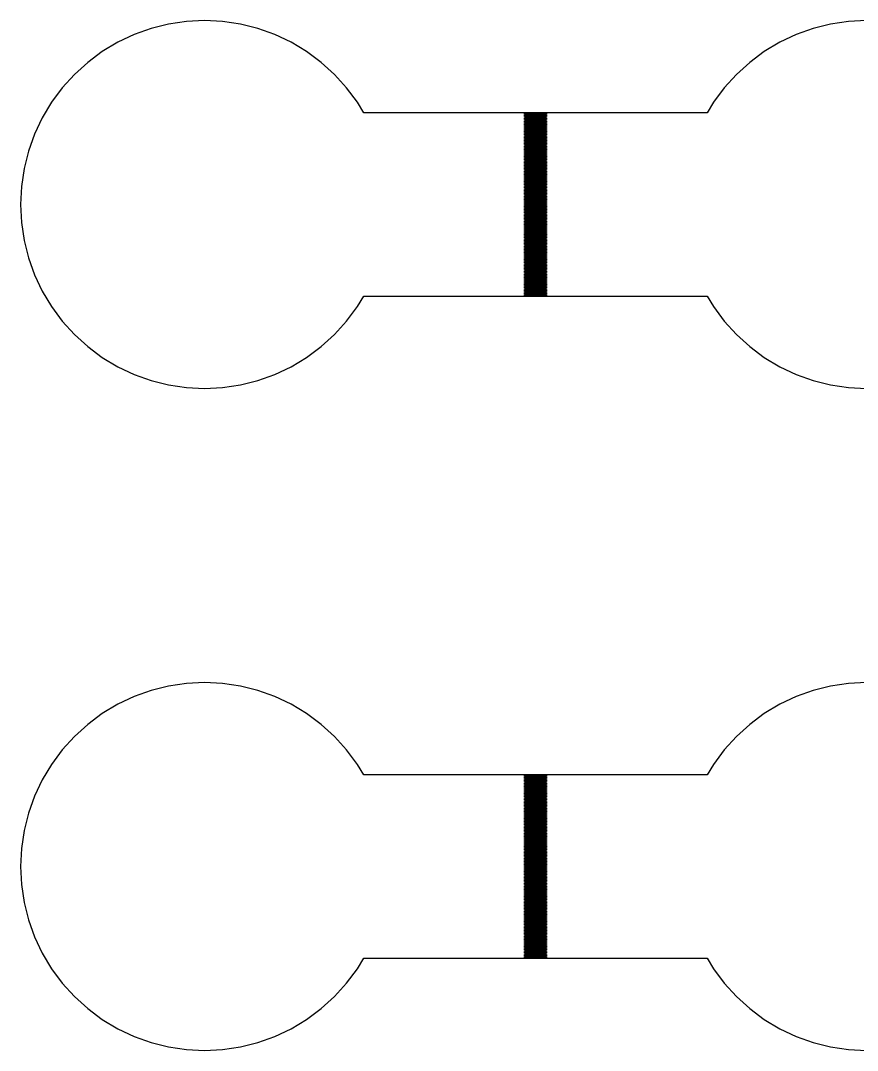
# Model space of a CAD drawing. Extents: x -73 to 181, y -8 to 80.
# Drawn here: x 2 to 13.38, y 38 to 52 of the extents above; entities that cross this region are included whole.
import ezdxf

# ---------------------------------------------------------------- set-up
doc = ezdxf.new("R2010")
doc.units = 0

msp = doc.modelspace()

# ---------------------------------------------------------------- linework, layer by layer
for p, q in [((4.01228, 51.952), (3.77429, 51.8923)), ((4.25496, 51.988), (4.01228, 51.952)), ((4.5, 52), (4.25496, 51.988)), ((4.74506, 51.988), (4.5, 52)), ((4.98773, 51.952), (4.74506, 51.988)), ((5.22572, 51.8923), (4.98773, 51.952)), ((13.0123, 51.952), (12.7743, 51.8923)), ((13.2549, 51.988), (13.0123, 51.952)), ((13.5, 52), (13.2549, 51.988)), ((3.5433, 51.8097), (3.32152, 51.7048)), ((3.77429, 51.8923), (3.5433, 51.8097)), ((5.45671, 51.8097), (5.22572, 51.8923)), ((5.6785, 51.7048), (5.45671, 51.8097)), ((12.5433, 51.8097), (12.3215, 51.7048)), ((12.7743, 51.8923), (12.5433, 51.8097)), ((3.32152, 51.7048), (3.11108, 51.5787)), ((5.88893, 51.5787), (5.6785, 51.7048)), ((12.3215, 51.7048), (12.1111, 51.5787)), ((3.11108, 51.5787), (2.91403, 51.4325)), ((6.08598, 51.4325), (5.88893, 51.5787)), ((12.1111, 51.5787), (11.914, 51.4325)), ((2.91403, 51.4325), (2.73224, 51.2678)), ((6.26778, 51.2678), (6.08598, 51.4325)), ((11.914, 51.4325), (11.7322, 51.2678)), ((2.73224, 51.2678), (2.56747, 51.086)), ((6.43254, 51.086), (6.26778, 51.2678)), ((11.7322, 51.2678), (11.5675, 51.086)), ((2.56747, 51.086), (2.42134, 50.8889)), ((6.57867, 50.8889), (6.43254, 51.086)), ((11.5675, 51.086), (11.4213, 50.8889)), ((2.42134, 50.8889), (2.29521, 50.6785)), ((6.66493, 50.745), (6.57867, 50.8889)), ((11.4213, 50.8889), (11.3351, 50.745)), ((11.3351, 50.745), (6.66493, 50.745)), ((8.85001, 50.725), (8.85001, 50.735)), ((8.85001, 50.735), (9.14999, 50.735)), ((9.14999, 50.725), (8.85001, 50.725)), ((8.85001, 50.705), (8.85001, 50.715)), ((8.85001, 50.715), (9.14999, 50.715)), ((9.14999, 50.705), (8.85001, 50.705)), ((8.85001, 50.685), (8.85001, 50.695)), ((8.85001, 50.695), (9.14999, 50.695)), ((9.14999, 50.685), (8.85001, 50.685)), ((9.14999, 50.735), (9.14999, 50.725)), ((9.14999, 50.715), (9.14999, 50.705)), ((9.14999, 50.695), (9.14999, 50.685)), ((2.29521, 50.6785), (2.19031, 50.4567)), ((8.85001, 50.665), (8.85001, 50.675)), ((8.85001, 50.675), (9.14999, 50.675)), ((9.14999, 50.665), (8.85001, 50.665)), ((8.85001, 50.645), (8.85001, 50.655)), ((8.85001, 50.655), (9.14999, 50.655)), ((9.14999, 50.645), (8.85001, 50.645)), ((8.85001, 50.625), (8.85001, 50.635)), ((8.85001, 50.635), (9.14999, 50.635)), ((9.14999, 50.625), (8.85001, 50.625)), ((8.85001, 50.605), (8.85001, 50.615)), ((8.85001, 50.615), (9.14999, 50.615)), ((9.14999, 50.605), (8.85001, 50.605)), ((8.85001, 50.585), (8.85001, 50.595)), ((8.85001, 50.595), (9.14999, 50.595)), ((9.14999, 50.585), (8.85001, 50.585)), ((8.85001, 50.565), (8.85001, 50.575)), ((8.85001, 50.575), (9.14999, 50.575)), ((9.14999, 50.565), (8.85001, 50.565)), ((8.85001, 50.545), (8.85001, 50.555)), ((8.85001, 50.555), (9.14999, 50.555)), ((9.14999, 50.545), (8.85001, 50.545)), ((9.14999, 50.675), (9.14999, 50.665)), ((9.14999, 50.655), (9.14999, 50.645)), ((9.14999, 50.635), (9.14999, 50.625)), ((9.14999, 50.615), (9.14999, 50.605)), ((9.14999, 50.595), (9.14999, 50.585)), ((9.14999, 50.575), (9.14999, 50.565)), ((9.14999, 50.555), (9.14999, 50.545)), ((2.19031, 50.4567), (2.10765, 50.2257)), ((8.85001, 50.525), (8.85001, 50.535)), ((8.85001, 50.535), (9.14999, 50.535)), ((9.14999, 50.525), (8.85001, 50.525)), ((8.85001, 50.505), (8.85001, 50.515)), ((8.85001, 50.515), (9.14999, 50.515)), ((9.14999, 50.505), (8.85001, 50.505)), ((8.85001, 50.485), (8.85001, 50.495)), ((8.85001, 50.495), (9.14999, 50.495)), ((9.14999, 50.485), (8.85001, 50.485)), ((8.85001, 50.465), (8.85001, 50.475)), ((8.85001, 50.475), (9.14999, 50.475)), ((9.14999, 50.465), (8.85001, 50.465)), ((8.85001, 50.445), (8.85001, 50.455)), ((8.85001, 50.455), (9.14999, 50.455)), ((9.14999, 50.445), (8.85001, 50.445)), ((8.85001, 50.425), (8.85001, 50.435)), ((8.85001, 50.435), (9.14999, 50.435)), ((9.14999, 50.425), (8.85001, 50.425)), ((8.85001, 50.405), (8.85001, 50.415)), ((8.85001, 50.415), (9.14999, 50.415)), ((9.14999, 50.405), (8.85001, 50.405)), ((9.14999, 50.535), (9.14999, 50.525)), ((9.14999, 50.515), (9.14999, 50.505)), ((9.14999, 50.495), (9.14999, 50.485)), ((9.14999, 50.475), (9.14999, 50.465)), ((9.14999, 50.455), (9.14999, 50.445)), ((9.14999, 50.435), (9.14999, 50.425)), ((9.14999, 50.415), (9.14999, 50.405)), ((8.85001, 50.385), (8.85001, 50.395)), ((8.85001, 50.395), (9.14999, 50.395)), ((9.14999, 50.385), (8.85001, 50.385)), ((8.85001, 50.365), (8.85001, 50.375)), ((8.85001, 50.375), (9.14999, 50.375)), ((9.14999, 50.365), (8.85001, 50.365)), ((8.85001, 50.345), (8.85001, 50.355)), ((8.85001, 50.355), (9.14999, 50.355)), ((9.14999, 50.345), (8.85001, 50.345)), ((8.85001, 50.325), (8.85001, 50.335)), ((8.85001, 50.335), (9.14999, 50.335)), ((9.14999, 50.325), (8.85001, 50.325)), ((8.85001, 50.305), (8.85001, 50.315)), ((8.85001, 50.315), (9.14999, 50.315)), ((9.14999, 50.305), (8.85001, 50.305)), ((8.85001, 50.285), (8.85001, 50.295)), ((8.85001, 50.295), (9.14999, 50.295)), ((9.14999, 50.285), (8.85001, 50.285)), ((8.85001, 50.265), (8.85001, 50.275)), ((8.85001, 50.275), (9.14999, 50.275)), ((9.14999, 50.265), (8.85001, 50.265)), ((9.14999, 50.395), (9.14999, 50.385)), ((9.14999, 50.375), (9.14999, 50.365)), ((9.14999, 50.355), (9.14999, 50.345)), ((9.14999, 50.335), (9.14999, 50.325)), ((9.14999, 50.315), (9.14999, 50.305)), ((9.14999, 50.295), (9.14999, 50.285)), ((9.14999, 50.275), (9.14999, 50.265)), ((2.10765, 50.2257), (2.04805, 49.9877)), ((8.85001, 50.245), (8.85001, 50.255)), ((8.85001, 50.255), (9.14999, 50.255)), ((9.14999, 50.245), (8.85001, 50.245)), ((8.85001, 50.225), (8.85001, 50.235)), ((8.85001, 50.235), (9.14999, 50.235)), ((9.14999, 50.225), (8.85001, 50.225)), ((8.85001, 50.205), (8.85001, 50.215)), ((8.85001, 50.215), (9.14999, 50.215)), ((9.14999, 50.205), (8.85001, 50.205)), ((8.85001, 50.185), (8.85001, 50.195)), ((8.85001, 50.195), (9.14999, 50.195)), ((9.14999, 50.185), (8.85001, 50.185)), ((8.85001, 50.165), (8.85001, 50.175)), ((8.85001, 50.175), (9.14999, 50.175)), ((9.14999, 50.165), (8.85001, 50.165)), ((8.85001, 50.145), (8.85001, 50.155)), ((8.85001, 50.155), (9.14999, 50.155)), ((9.14999, 50.145), (8.85001, 50.145)), ((8.85001, 50.125), (8.85001, 50.135)), ((8.85001, 50.135), (9.14999, 50.135)), ((9.14999, 50.125), (8.85001, 50.125)), ((9.14999, 50.255), (9.14999, 50.245)), ((9.14999, 50.235), (9.14999, 50.225)), ((9.14999, 50.215), (9.14999, 50.205)), ((9.14999, 50.195), (9.14999, 50.185)), ((9.14999, 50.175), (9.14999, 50.165)), ((9.14999, 50.155), (9.14999, 50.145)), ((9.14999, 50.135), (9.14999, 50.125)), ((2.04805, 49.9877), (2.01204, 49.745)), ((8.85001, 50.105), (8.85001, 50.115)), ((8.85001, 50.115), (9.14999, 50.115)), ((9.14999, 50.105), (8.85001, 50.105)), ((8.85001, 50.085), (8.85001, 50.095)), ((8.85001, 50.095), (9.14999, 50.095)), ((9.14999, 50.085), (8.85001, 50.085)), ((8.85001, 50.065), (8.85001, 50.075)), ((8.85001, 50.075), (9.14999, 50.075)), ((9.14999, 50.065), (8.85001, 50.065)), ((8.85001, 50.045), (8.85001, 50.055)), ((8.85001, 50.055), (9.14999, 50.055)), ((9.14999, 50.045), (8.85001, 50.045)), ((8.85001, 50.025), (8.85001, 50.035)), ((8.85001, 50.035), (9.14999, 50.035)), ((9.14999, 50.025), (8.85001, 50.025)), ((8.85001, 50.005), (8.85001, 50.015)), ((8.85001, 50.015), (9.14999, 50.015)), ((9.14999, 50.005), (8.85001, 50.005)), ((8.85001, 49.985), (8.85001, 49.995)), ((8.85001, 49.995), (9.14999, 49.995)), ((9.14999, 49.985), (8.85001, 49.985)), ((9.14999, 50.115), (9.14999, 50.105)), ((9.14999, 50.095), (9.14999, 50.085)), ((9.14999, 50.075), (9.14999, 50.065)), ((9.14999, 50.055), (9.14999, 50.045)), ((9.14999, 50.035), (9.14999, 50.025)), ((9.14999, 50.015), (9.14999, 50.005)), ((9.14999, 49.995), (9.14999, 49.985)), ((8.85001, 49.965), (8.85001, 49.975)), ((8.85001, 49.975), (9.14999, 49.975)), ((9.14999, 49.965), (8.85001, 49.965)), ((8.85001, 49.945), (8.85001, 49.955)), ((8.85001, 49.955), (9.14999, 49.955)), ((9.14999, 49.945), (8.85001, 49.945)), ((8.85001, 49.925), (8.85001, 49.935)), ((8.85001, 49.935), (9.14999, 49.935)), ((9.14999, 49.925), (8.85001, 49.925)), ((8.85001, 49.905), (8.85001, 49.915)), ((8.85001, 49.915), (9.14999, 49.915)), ((9.14999, 49.905), (8.85001, 49.905)), ((8.85001, 49.885), (8.85001, 49.895)), ((8.85001, 49.895), (9.14999, 49.895)), ((9.14999, 49.885), (8.85001, 49.885)), ((8.85001, 49.865), (8.85001, 49.875)), ((8.85001, 49.875), (9.14999, 49.875)), ((9.14999, 49.865), (8.85001, 49.865)), ((8.85001, 49.845), (8.85001, 49.855)), ((8.85001, 49.855), (9.14999, 49.855)), ((9.14999, 49.845), (8.85001, 49.845)), ((9.14999, 49.975), (9.14999, 49.965)), ((9.14999, 49.955), (9.14999, 49.945)), ((9.14999, 49.935), (9.14999, 49.925)), ((9.14999, 49.915), (9.14999, 49.905)), ((9.14999, 49.895), (9.14999, 49.885)), ((9.14999, 49.875), (9.14999, 49.865)), ((9.14999, 49.855), (9.14999, 49.845)), ((2.01204, 49.745), (2, 49.5)), ((8.85001, 49.825), (8.85001, 49.835)), ((8.85001, 49.835), (9.14999, 49.835)), ((9.14999, 49.825), (8.85001, 49.825)), ((8.85001, 49.805), (8.85001, 49.815)), ((8.85001, 49.815), (9.14999, 49.815)), ((9.14999, 49.805), (8.85001, 49.805)), ((8.85001, 49.785), (8.85001, 49.795)), ((8.85001, 49.795), (9.14999, 49.795)), ((9.14999, 49.785), (8.85001, 49.785)), ((8.85001, 49.765), (8.85001, 49.775)), ((8.85001, 49.775), (9.14999, 49.775)), ((9.14999, 49.765), (8.85001, 49.765)), ((8.85001, 49.745), (8.85001, 49.755)), ((8.85001, 49.755), (9.14999, 49.755)), ((9.14999, 49.745), (8.85001, 49.745)), ((8.85001, 49.725), (8.85001, 49.735)), ((8.85001, 49.735), (9.14999, 49.735)), ((9.14999, 49.725), (8.85001, 49.725)), ((8.85001, 49.705), (8.85001, 49.715)), ((8.85001, 49.715), (9.14999, 49.715)), ((9.14999, 49.705), (8.85001, 49.705)), ((9.14999, 49.835), (9.14999, 49.825)), ((9.14999, 49.815), (9.14999, 49.805)), ((9.14999, 49.795), (9.14999, 49.785)), ((9.14999, 49.775), (9.14999, 49.765)), ((9.14999, 49.755), (9.14999, 49.745)), ((9.14999, 49.735), (9.14999, 49.725)), ((9.14999, 49.715), (9.14999, 49.705)), ((8.85001, 49.685), (8.85001, 49.695)), ((8.85001, 49.695), (9.14999, 49.695)), ((9.14999, 49.685), (8.85001, 49.685)), ((8.85001, 49.665), (8.85001, 49.675)), ((8.85001, 49.675), (9.14999, 49.675)), ((9.14999, 49.665), (8.85001, 49.665)), ((8.85001, 49.645), (8.85001, 49.655)), ((8.85001, 49.655), (9.14999, 49.655)), ((9.14999, 49.645), (8.85001, 49.645)), ((8.85001, 49.625), (8.85001, 49.635)), ((8.85001, 49.635), (9.14999, 49.635)), ((9.14999, 49.625), (8.85001, 49.625)), ((8.85001, 49.605), (8.85001, 49.615)), ((8.85001, 49.615), (9.14999, 49.615)), ((9.14999, 49.605), (8.85001, 49.605)), ((8.85001, 49.585), (8.85001, 49.595)), ((8.85001, 49.595), (9.14999, 49.595)), ((9.14999, 49.585), (8.85001, 49.585)), ((8.85001, 49.565), (8.85001, 49.575)), ((8.85001, 49.575), (9.14999, 49.575)), ((9.14999, 49.565), (8.85001, 49.565)), ((9.14999, 49.695), (9.14999, 49.685)), ((9.14999, 49.675), (9.14999, 49.665)), ((9.14999, 49.655), (9.14999, 49.645)), ((9.14999, 49.635), (9.14999, 49.625)), ((9.14999, 49.615), (9.14999, 49.605)), ((9.14999, 49.595), (9.14999, 49.585)), ((9.14999, 49.575), (9.14999, 49.565)), ((2, 49.5), (2.01204, 49.255)), ((8.85001, 49.545), (8.85001, 49.555)), ((8.85001, 49.555), (9.14999, 49.555)), ((9.14999, 49.545), (8.85001, 49.545)), ((8.85001, 49.525), (8.85001, 49.535)), ((8.85001, 49.535), (9.14999, 49.535)), ((9.14999, 49.525), (8.85001, 49.525)), ((8.85001, 49.505), (8.85001, 49.515)), ((8.85001, 49.515), (9.14999, 49.515)), ((9.14999, 49.505), (8.85001, 49.505)), ((8.85001, 49.485), (8.85001, 49.495)), ((8.85001, 49.495), (9.14999, 49.495)), ((9.14999, 49.485), (8.85001, 49.485)), ((8.85001, 49.465), (8.85001, 49.475)), ((8.85001, 49.475), (9.14999, 49.475)), ((9.14999, 49.465), (8.85001, 49.465)), ((8.85001, 49.445), (8.85001, 49.455)), ((8.85001, 49.455), (9.14999, 49.455)), ((9.14999, 49.445), (8.85001, 49.445)), ((8.85001, 49.425), (8.85001, 49.435)), ((8.85001, 49.435), (9.14999, 49.435)), ((9.14999, 49.425), (8.85001, 49.425)), ((9.14999, 49.555), (9.14999, 49.545)), ((9.14999, 49.535), (9.14999, 49.525)), ((9.14999, 49.515), (9.14999, 49.505)), ((9.14999, 49.495), (9.14999, 49.485)), ((9.14999, 49.475), (9.14999, 49.465)), ((9.14999, 49.455), (9.14999, 49.445)), ((9.14999, 49.435), (9.14999, 49.425)), ((8.85001, 49.405), (8.85001, 49.415)), ((8.85001, 49.415), (9.14999, 49.415)), ((9.14999, 49.405), (8.85001, 49.405)), ((8.85001, 49.385), (8.85001, 49.395)), ((8.85001, 49.395), (9.14999, 49.395)), ((9.14999, 49.385), (8.85001, 49.385)), ((8.85001, 49.365), (8.85001, 49.375)), ((8.85001, 49.375), (9.14999, 49.375)), ((9.14999, 49.365), (8.85001, 49.365)), ((8.85001, 49.345), (8.85001, 49.355)), ((8.85001, 49.355), (9.14999, 49.355)), ((9.14999, 49.345), (8.85001, 49.345)), ((8.85001, 49.325), (8.85001, 49.335)), ((8.85001, 49.335), (9.14999, 49.335)), ((9.14999, 49.325), (8.85001, 49.325)), ((8.85001, 49.305), (8.85001, 49.315)), ((8.85001, 49.315), (9.14999, 49.315)), ((9.14999, 49.305), (8.85001, 49.305)), ((8.85001, 49.285), (8.85001, 49.295)), ((8.85001, 49.295), (9.14999, 49.295)), ((9.14999, 49.285), (8.85001, 49.285)), ((9.14999, 49.415), (9.14999, 49.405)), ((9.14999, 49.395), (9.14999, 49.385)), ((9.14999, 49.375), (9.14999, 49.365)), ((9.14999, 49.355), (9.14999, 49.345)), ((9.14999, 49.335), (9.14999, 49.325)), ((9.14999, 49.315), (9.14999, 49.305)), ((9.14999, 49.295), (9.14999, 49.285)), ((2.01204, 49.255), (2.04805, 49.0123)), ((8.85001, 49.265), (8.85001, 49.275)), ((8.85001, 49.275), (9.14999, 49.275)), ((9.14999, 49.265), (8.85001, 49.265)), ((8.85001, 49.245), (8.85001, 49.255)), ((8.85001, 49.255), (9.14999, 49.255)), ((9.14999, 49.245), (8.85001, 49.245)), ((8.85001, 49.225), (8.85001, 49.235)), ((8.85001, 49.235), (9.14999, 49.235)), ((9.14999, 49.225), (8.85001, 49.225)), ((8.85001, 49.205), (8.85001, 49.215)), ((8.85001, 49.215), (9.14999, 49.215)), ((9.14999, 49.205), (8.85001, 49.205)), ((8.85001, 49.185), (8.85001, 49.195)), ((8.85001, 49.195), (9.14999, 49.195)), ((9.14999, 49.185), (8.85001, 49.185)), ((8.85001, 49.165), (8.85001, 49.175)), ((8.85001, 49.175), (9.14999, 49.175)), ((9.14999, 49.165), (8.85001, 49.165)), ((8.85001, 49.145), (8.85001, 49.155)), ((8.85001, 49.155), (9.14999, 49.155)), ((9.14999, 49.145), (8.85001, 49.145)), ((9.14999, 49.275), (9.14999, 49.265)), ((9.14999, 49.255), (9.14999, 49.245)), ((9.14999, 49.235), (9.14999, 49.225)), ((9.14999, 49.215), (9.14999, 49.205)), ((9.14999, 49.195), (9.14999, 49.185)), ((9.14999, 49.175), (9.14999, 49.165)), ((9.14999, 49.155), (9.14999, 49.145)), ((2.04805, 49.0123), (2.10765, 48.7743)), ((8.85001, 49.125), (8.85001, 49.135)), ((8.85001, 49.135), (9.14999, 49.135)), ((9.14999, 49.125), (8.85001, 49.125)), ((8.85001, 49.105), (8.85001, 49.115)), ((8.85001, 49.115), (9.14999, 49.115)), ((9.14999, 49.105), (8.85001, 49.105)), ((8.85001, 49.085), (8.85001, 49.095)), ((8.85001, 49.095), (9.14999, 49.095)), ((9.14999, 49.085), (8.85001, 49.085)), ((8.85001, 49.065), (8.85001, 49.075)), ((8.85001, 49.075), (9.14999, 49.075)), ((9.14999, 49.065), (8.85001, 49.065)), ((8.85001, 49.045), (8.85001, 49.055)), ((8.85001, 49.055), (9.14999, 49.055)), ((9.14999, 49.045), (8.85001, 49.045)), ((8.85001, 49.025), (8.85001, 49.035)), ((8.85001, 49.035), (9.14999, 49.035)), ((9.14999, 49.025), (8.85001, 49.025)), ((8.85001, 49.005), (8.85001, 49.015)), ((8.85001, 49.015), (9.14999, 49.015)), ((9.14999, 49.005), (8.85001, 49.005)), ((9.14999, 49.135), (9.14999, 49.125)), ((9.14999, 49.115), (9.14999, 49.105)), ((9.14999, 49.095), (9.14999, 49.085)), ((9.14999, 49.075), (9.14999, 49.065)), ((9.14999, 49.055), (9.14999, 49.045)), ((9.14999, 49.035), (9.14999, 49.025)), ((9.14999, 49.015), (9.14999, 49.005)), ((8.85001, 48.985), (8.85001, 48.995)), ((8.85001, 48.995), (9.14999, 48.995)), ((9.14999, 48.985), (8.85001, 48.985)), ((8.85001, 48.965), (8.85001, 48.975)), ((8.85001, 48.975), (9.14999, 48.975)), ((9.14999, 48.965), (8.85001, 48.965)), ((8.85001, 48.945), (8.85001, 48.955)), ((8.85001, 48.955), (9.14999, 48.955)), ((9.14999, 48.945), (8.85001, 48.945)), ((8.85001, 48.925), (8.85001, 48.935)), ((8.85001, 48.935), (9.14999, 48.935)), ((9.14999, 48.925), (8.85001, 48.925)), ((8.85001, 48.905), (8.85001, 48.915)), ((8.85001, 48.915), (9.14999, 48.915)), ((9.14999, 48.905), (8.85001, 48.905)), ((8.85001, 48.885), (8.85001, 48.895)), ((8.85001, 48.895), (9.14999, 48.895)), ((9.14999, 48.885), (8.85001, 48.885)), ((8.85001, 48.865), (8.85001, 48.875)), ((8.85001, 48.875), (9.14999, 48.875)), ((9.14999, 48.865), (8.85001, 48.865)), ((9.14999, 48.995), (9.14999, 48.985)), ((9.14999, 48.975), (9.14999, 48.965)), ((9.14999, 48.955), (9.14999, 48.945)), ((9.14999, 48.935), (9.14999, 48.925)), ((9.14999, 48.915), (9.14999, 48.905)), ((9.14999, 48.895), (9.14999, 48.885)), ((9.14999, 48.875), (9.14999, 48.865)), ((2.10765, 48.7743), (2.19031, 48.5433)), ((8.85001, 48.845), (8.85001, 48.855)), ((8.85001, 48.855), (9.14999, 48.855)), ((9.14999, 48.845), (8.85001, 48.845)), ((8.85001, 48.825), (8.85001, 48.835)), ((8.85001, 48.835), (9.14999, 48.835)), ((9.14999, 48.825), (8.85001, 48.825)), ((8.85001, 48.805), (8.85001, 48.815)), ((8.85001, 48.815), (9.14999, 48.815)), ((9.14999, 48.805), (8.85001, 48.805)), ((8.85001, 48.785), (8.85001, 48.795)), ((8.85001, 48.795), (9.14999, 48.795)), ((9.14999, 48.785), (8.85001, 48.785)), ((8.85001, 48.765), (8.85001, 48.775)), ((8.85001, 48.775), (9.14999, 48.775)), ((9.14999, 48.765), (8.85001, 48.765)), ((8.85001, 48.745), (8.85001, 48.755)), ((8.85001, 48.755), (9.14999, 48.755)), ((9.14999, 48.745), (8.85001, 48.745)), ((8.85001, 48.725), (8.85001, 48.735)), ((8.85001, 48.735), (9.14999, 48.735)), ((9.14999, 48.725), (8.85001, 48.725)), ((9.14999, 48.855), (9.14999, 48.845)), ((9.14999, 48.835), (9.14999, 48.825)), ((9.14999, 48.815), (9.14999, 48.805)), ((9.14999, 48.795), (9.14999, 48.785)), ((9.14999, 48.775), (9.14999, 48.765)), ((9.14999, 48.755), (9.14999, 48.745)), ((9.14999, 48.735), (9.14999, 48.725)), ((8.85001, 48.705), (8.85001, 48.715)), ((8.85001, 48.715), (9.14999, 48.715)), ((9.14999, 48.705), (8.85001, 48.705)), ((8.85001, 48.685), (8.85001, 48.695)), ((8.85001, 48.695), (9.14999, 48.695)), ((9.14999, 48.685), (8.85001, 48.685)), ((8.85001, 48.665), (8.85001, 48.675)), ((8.85001, 48.675), (9.14999, 48.675)), ((9.14999, 48.665), (8.85001, 48.665)), ((8.85001, 48.645), (8.85001, 48.655)), ((8.85001, 48.655), (9.14999, 48.655)), ((9.14999, 48.645), (8.85001, 48.645)), ((8.85001, 48.625), (8.85001, 48.635)), ((8.85001, 48.635), (9.14999, 48.635)), ((9.14999, 48.625), (8.85001, 48.625)), ((8.85001, 48.605), (8.85001, 48.615)), ((8.85001, 48.615), (9.14999, 48.615)), ((9.14999, 48.605), (8.85001, 48.605)), ((8.85001, 48.585), (8.85001, 48.595)), ((8.85001, 48.595), (9.14999, 48.595)), ((9.14999, 48.585), (8.85001, 48.585)), ((9.14999, 48.715), (9.14999, 48.705)), ((9.14999, 48.695), (9.14999, 48.685)), ((9.14999, 48.675), (9.14999, 48.665)), ((9.14999, 48.655), (9.14999, 48.645)), ((9.14999, 48.635), (9.14999, 48.625)), ((9.14999, 48.615), (9.14999, 48.605)), ((9.14999, 48.595), (9.14999, 48.585)), ((2.19031, 48.5433), (2.29521, 48.3215)), ((8.85001, 48.565), (8.85001, 48.575)), ((8.85001, 48.575), (9.14999, 48.575)), ((9.14999, 48.565), (8.85001, 48.565)), ((8.85001, 48.545), (8.85001, 48.555)), ((8.85001, 48.555), (9.14999, 48.555)), ((9.14999, 48.545), (8.85001, 48.545)), ((8.85001, 48.525), (8.85001, 48.535)), ((8.85001, 48.535), (9.14999, 48.535)), ((9.14999, 48.525), (8.85001, 48.525)), ((8.85001, 48.505), (8.85001, 48.515)), ((8.85001, 48.515), (9.14999, 48.515)), ((9.14999, 48.505), (8.85001, 48.505)), ((8.85001, 48.485), (8.85001, 48.495)), ((8.85001, 48.495), (9.14999, 48.495)), ((9.14999, 48.485), (8.85001, 48.485)), ((8.85001, 48.465), (8.85001, 48.475)), ((8.85001, 48.475), (9.14999, 48.475)), ((9.14999, 48.465), (8.85001, 48.465)), ((8.85001, 48.445), (8.85001, 48.455)), ((8.85001, 48.455), (9.14999, 48.455)), ((9.14999, 48.445), (8.85001, 48.445)), ((9.14999, 48.575), (9.14999, 48.565)), ((9.14999, 48.555), (9.14999, 48.545)), ((9.14999, 48.535), (9.14999, 48.525)), ((9.14999, 48.515), (9.14999, 48.505)), ((9.14999, 48.495), (9.14999, 48.485)), ((9.14999, 48.475), (9.14999, 48.465)), ((9.14999, 48.455), (9.14999, 48.445)), ((2.29521, 48.3215), (2.42134, 48.1111)), ((8.85001, 48.425), (8.85001, 48.435)), ((8.85001, 48.435), (9.14999, 48.435)), ((9.14999, 48.425), (8.85001, 48.425)), ((8.85001, 48.405), (8.85001, 48.415)), ((8.85001, 48.415), (9.14999, 48.415)), ((9.14999, 48.405), (8.85001, 48.405)), ((8.85001, 48.385), (8.85001, 48.395)), ((8.85001, 48.395), (9.14999, 48.395)), ((9.14999, 48.385), (8.85001, 48.385)), ((8.85001, 48.365), (8.85001, 48.375)), ((8.85001, 48.375), (9.14999, 48.375)), ((9.14999, 48.365), (8.85001, 48.365)), ((8.85001, 48.345), (8.85001, 48.355)), ((8.85001, 48.355), (9.14999, 48.355)), ((9.14999, 48.345), (8.85001, 48.345)), ((8.85001, 48.325), (8.85001, 48.335)), ((8.85001, 48.335), (9.14999, 48.335)), ((9.14999, 48.325), (8.85001, 48.325)), ((8.85001, 48.305), (8.85001, 48.315)), ((8.85001, 48.315), (9.14999, 48.315)), ((9.14999, 48.305), (8.85001, 48.305)), ((9.14999, 48.435), (9.14999, 48.425)), ((9.14999, 48.415), (9.14999, 48.405)), ((9.14999, 48.395), (9.14999, 48.385)), ((9.14999, 48.375), (9.14999, 48.365)), ((9.14999, 48.355), (9.14999, 48.345)), ((9.14999, 48.335), (9.14999, 48.325)), ((9.14999, 48.315), (9.14999, 48.305)), ((6.57867, 48.1111), (6.66493, 48.255)), ((6.66493, 48.255), (11.3351, 48.255)), ((8.85001, 48.285), (8.85001, 48.295)), ((8.85001, 48.295), (9.14999, 48.295)), ((9.14999, 48.285), (8.85001, 48.285)), ((8.85001, 48.265), (8.85001, 48.275)), ((8.85001, 48.275), (9.14999, 48.275)), ((9.14999, 48.265), (8.85001, 48.265)), ((9.14999, 48.295), (9.14999, 48.285)), ((9.14999, 48.275), (9.14999, 48.265)), ((11.3351, 48.255), (11.4213, 48.1111)), ((2.42134, 48.1111), (2.56747, 47.914)), ((6.43254, 47.914), (6.57867, 48.1111)), ((11.4213, 48.1111), (11.5675, 47.914)), ((2.56747, 47.914), (2.73224, 47.7322)), ((6.26778, 47.7322), (6.43254, 47.914)), ((11.5675, 47.914), (11.7322, 47.7322)), ((2.73224, 47.7322), (2.91403, 47.5675)), ((6.08598, 47.5675), (6.26778, 47.7322)), ((11.7322, 47.7322), (11.914, 47.5675)), ((2.91403, 47.5675), (3.11108, 47.4213)), ((5.88893, 47.4213), (6.08598, 47.5675)), ((11.914, 47.5675), (12.1111, 47.4213)), ((3.11108, 47.4213), (3.32152, 47.2952)), ((5.6785, 47.2952), (5.88893, 47.4213)), ((12.1111, 47.4213), (12.3215, 47.2952)), ((3.32152, 47.2952), (3.5433, 47.1903)), ((3.5433, 47.1903), (3.77429, 47.1077)), ((5.22572, 47.1077), (5.45671, 47.1903)), ((5.45671, 47.1903), (5.6785, 47.2952)), ((12.3215, 47.2952), (12.5433, 47.1903)), ((12.5433, 47.1903), (12.7743, 47.1077)), ((3.77429, 47.1077), (4.01228, 47.048)), ((4.01228, 47.048), (4.25496, 47.012)), ((4.74506, 47.012), (4.98773, 47.048)), ((4.98773, 47.048), (5.22572, 47.1077)), ((12.7743, 47.1077), (13.0123, 47.048)), ((13.0123, 47.048), (13.2549, 47.012)), ((4.25496, 47.012), (4.5, 47)), ((4.5, 47), (4.74506, 47.012)), ((13.2549, 47.012), (13.5, 47)), ((4.25496, 42.988), (4.01228, 42.952)), ((4.5, 43), (4.25496, 42.988)), ((4.74506, 42.988), (4.5, 43)), ((4.98773, 42.952), (4.74506, 42.988)), ((13.2549, 42.988), (13.0123, 42.952)), ((13.5, 43), (13.2549, 42.988)), ((3.77429, 42.8923), (3.5433, 42.8097)), ((4.01228, 42.952), (3.77429, 42.8923)), ((5.22572, 42.8923), (4.98773, 42.952)), ((5.45671, 42.8097), (5.22572, 42.8923)), ((12.7743, 42.8923), (12.5433, 42.8097)), ((13.0123, 42.952), (12.7743, 42.8923)), ((3.32152, 42.7048), (3.11108, 42.5787)), ((3.5433, 42.8097), (3.32152, 42.7048)), ((5.6785, 42.7048), (5.45671, 42.8097)), ((5.88893, 42.5787), (5.6785, 42.7048)), ((12.3215, 42.7048), (12.1111, 42.5787)), ((12.5433, 42.8097), (12.3215, 42.7048)), ((3.11108, 42.5787), (2.91403, 42.4325)), ((6.08598, 42.4325), (5.88893, 42.5787)), ((12.1111, 42.5787), (11.914, 42.4325)), ((2.91403, 42.4325), (2.73224, 42.2678)), ((6.26778, 42.2678), (6.08598, 42.4325)), ((11.914, 42.4325), (11.7322, 42.2678)), ((2.73224, 42.2678), (2.56747, 42.086)), ((6.43254, 42.086), (6.26778, 42.2678)), ((11.7322, 42.2678), (11.5675, 42.086)), ((2.56747, 42.086), (2.42134, 41.8889)), ((6.57867, 41.8889), (6.43254, 42.086)), ((11.5675, 42.086), (11.4213, 41.8889)), ((2.42134, 41.8889), (2.29521, 41.6785)), ((6.66493, 41.745), (6.57867, 41.8889)), ((11.4213, 41.8889), (11.3351, 41.745)), ((11.3351, 41.745), (6.66493, 41.745)), ((8.85001, 41.725), (8.85001, 41.735)), ((8.85001, 41.735), (9.14999, 41.735)), ((9.14999, 41.725), (8.85001, 41.725)), ((9.14999, 41.735), (9.14999, 41.725)), ((2.29521, 41.6785), (2.19031, 41.4567)), ((8.85001, 41.705), (8.85001, 41.715)), ((8.85001, 41.715), (9.14999, 41.715)), ((9.14999, 41.705), (8.85001, 41.705)), ((8.85001, 41.685), (8.85001, 41.695)), ((8.85001, 41.695), (9.14999, 41.695)), ((9.14999, 41.685), (8.85001, 41.685)), ((8.85001, 41.665), (8.85001, 41.675)), ((8.85001, 41.675), (9.14999, 41.675)), ((9.14999, 41.665), (8.85001, 41.665)), ((8.85001, 41.645), (8.85001, 41.655)), ((8.85001, 41.655), (9.14999, 41.655)), ((9.14999, 41.645), (8.85001, 41.645)), ((8.85001, 41.625), (8.85001, 41.635)), ((8.85001, 41.635), (9.14999, 41.635)), ((9.14999, 41.625), (8.85001, 41.625)), ((8.85001, 41.605), (8.85001, 41.615)), ((8.85001, 41.615), (9.14999, 41.615)), ((9.14999, 41.605), (8.85001, 41.605)), ((8.85001, 41.585), (8.85001, 41.595)), ((8.85001, 41.595), (9.14999, 41.595)), ((9.14999, 41.585), (8.85001, 41.585)), ((9.14999, 41.715), (9.14999, 41.705)), ((9.14999, 41.695), (9.14999, 41.685)), ((9.14999, 41.675), (9.14999, 41.665)), ((9.14999, 41.655), (9.14999, 41.645)), ((9.14999, 41.635), (9.14999, 41.625)), ((9.14999, 41.615), (9.14999, 41.605)), ((9.14999, 41.595), (9.14999, 41.585)), ((2.19031, 41.4567), (2.10765, 41.2257)), ((8.85001, 41.565), (8.85001, 41.575)), ((8.85001, 41.575), (9.14999, 41.575)), ((9.14999, 41.565), (8.85001, 41.565)), ((8.85001, 41.545), (8.85001, 41.555)), ((8.85001, 41.555), (9.14999, 41.555)), ((9.14999, 41.545), (8.85001, 41.545)), ((8.85001, 41.525), (8.85001, 41.535)), ((8.85001, 41.535), (9.14999, 41.535)), ((9.14999, 41.525), (8.85001, 41.525)), ((8.85001, 41.505), (8.85001, 41.515)), ((8.85001, 41.515), (9.14999, 41.515)), ((9.14999, 41.505), (8.85001, 41.505)), ((8.85001, 41.485), (8.85001, 41.495)), ((8.85001, 41.495), (9.14999, 41.495)), ((9.14999, 41.485), (8.85001, 41.485)), ((8.85001, 41.465), (8.85001, 41.475)), ((8.85001, 41.475), (9.14999, 41.475)), ((9.14999, 41.465), (8.85001, 41.465)), ((8.85001, 41.445), (8.85001, 41.455)), ((8.85001, 41.455), (9.14999, 41.455)), ((9.14999, 41.445), (8.85001, 41.445)), ((9.14999, 41.575), (9.14999, 41.565)), ((9.14999, 41.555), (9.14999, 41.545)), ((9.14999, 41.535), (9.14999, 41.525)), ((9.14999, 41.515), (9.14999, 41.505)), ((9.14999, 41.495), (9.14999, 41.485)), ((9.14999, 41.475), (9.14999, 41.465)), ((9.14999, 41.455), (9.14999, 41.445)), ((8.85001, 41.425), (8.85001, 41.435)), ((8.85001, 41.435), (9.14999, 41.435)), ((9.14999, 41.425), (8.85001, 41.425)), ((8.85001, 41.405), (8.85001, 41.415)), ((8.85001, 41.415), (9.14999, 41.415)), ((9.14999, 41.405), (8.85001, 41.405)), ((8.85001, 41.385), (8.85001, 41.395)), ((8.85001, 41.395), (9.14999, 41.395)), ((9.14999, 41.385), (8.85001, 41.385)), ((8.85001, 41.365), (8.85001, 41.375)), ((8.85001, 41.375), (9.14999, 41.375)), ((9.14999, 41.365), (8.85001, 41.365)), ((8.85001, 41.345), (8.85001, 41.355)), ((8.85001, 41.355), (9.14999, 41.355)), ((9.14999, 41.345), (8.85001, 41.345)), ((8.85001, 41.325), (8.85001, 41.335)), ((8.85001, 41.335), (9.14999, 41.335)), ((9.14999, 41.325), (8.85001, 41.325)), ((8.85001, 41.305), (8.85001, 41.315)), ((8.85001, 41.315), (9.14999, 41.315)), ((9.14999, 41.305), (8.85001, 41.305)), ((9.14999, 41.435), (9.14999, 41.425)), ((9.14999, 41.415), (9.14999, 41.405)), ((9.14999, 41.395), (9.14999, 41.385)), ((9.14999, 41.375), (9.14999, 41.365)), ((9.14999, 41.355), (9.14999, 41.345)), ((9.14999, 41.335), (9.14999, 41.325)), ((9.14999, 41.315), (9.14999, 41.305)), ((2.10765, 41.2257), (2.04805, 40.9877)), ((8.85001, 41.285), (8.85001, 41.295)), ((8.85001, 41.295), (9.14999, 41.295)), ((9.14999, 41.285), (8.85001, 41.285)), ((8.85001, 41.265), (8.85001, 41.275)), ((8.85001, 41.275), (9.14999, 41.275)), ((9.14999, 41.265), (8.85001, 41.265)), ((8.85001, 41.245), (8.85001, 41.255)), ((8.85001, 41.255), (9.14999, 41.255)), ((9.14999, 41.245), (8.85001, 41.245)), ((8.85001, 41.225), (8.85001, 41.235)), ((8.85001, 41.235), (9.14999, 41.235)), ((9.14999, 41.225), (8.85001, 41.225)), ((8.85001, 41.205), (8.85001, 41.215)), ((8.85001, 41.215), (9.14999, 41.215)), ((9.14999, 41.205), (8.85001, 41.205)), ((8.85001, 41.185), (8.85001, 41.195)), ((8.85001, 41.195), (9.14999, 41.195)), ((9.14999, 41.185), (8.85001, 41.185)), ((8.85001, 41.165), (8.85001, 41.175)), ((8.85001, 41.175), (9.14999, 41.175)), ((9.14999, 41.165), (8.85001, 41.165)), ((9.14999, 41.295), (9.14999, 41.285)), ((9.14999, 41.275), (9.14999, 41.265)), ((9.14999, 41.255), (9.14999, 41.245)), ((9.14999, 41.235), (9.14999, 41.225)), ((9.14999, 41.215), (9.14999, 41.205)), ((9.14999, 41.195), (9.14999, 41.185)), ((9.14999, 41.175), (9.14999, 41.165)), ((8.85001, 41.145), (8.85001, 41.155)), ((8.85001, 41.155), (9.14999, 41.155)), ((9.14999, 41.145), (8.85001, 41.145)), ((8.85001, 41.125), (8.85001, 41.135)), ((8.85001, 41.135), (9.14999, 41.135)), ((9.14999, 41.125), (8.85001, 41.125)), ((8.85001, 41.105), (8.85001, 41.115)), ((8.85001, 41.115), (9.14999, 41.115)), ((9.14999, 41.105), (8.85001, 41.105)), ((8.85001, 41.085), (8.85001, 41.095)), ((8.85001, 41.095), (9.14999, 41.095)), ((9.14999, 41.085), (8.85001, 41.085)), ((8.85001, 41.065), (8.85001, 41.075)), ((8.85001, 41.075), (9.14999, 41.075)), ((9.14999, 41.065), (8.85001, 41.065)), ((8.85001, 41.045), (8.85001, 41.055)), ((8.85001, 41.055), (9.14999, 41.055)), ((9.14999, 41.045), (8.85001, 41.045)), ((8.85001, 41.025), (8.85001, 41.035)), ((8.85001, 41.035), (9.14999, 41.035)), ((9.14999, 41.025), (8.85001, 41.025)), ((9.14999, 41.155), (9.14999, 41.145)), ((9.14999, 41.135), (9.14999, 41.125)), ((9.14999, 41.115), (9.14999, 41.105)), ((9.14999, 41.095), (9.14999, 41.085)), ((9.14999, 41.075), (9.14999, 41.065)), ((9.14999, 41.055), (9.14999, 41.045)), ((9.14999, 41.035), (9.14999, 41.025)), ((2.04805, 40.9877), (2.01204, 40.745)), ((8.85001, 41.005), (8.85001, 41.015)), ((8.85001, 41.015), (9.14999, 41.015)), ((9.14999, 41.005), (8.85001, 41.005)), ((8.85001, 40.985), (8.85001, 40.995)), ((8.85001, 40.995), (9.14999, 40.995)), ((9.14999, 40.985), (8.85001, 40.985)), ((8.85001, 40.965), (8.85001, 40.975)), ((8.85001, 40.975), (9.14999, 40.975)), ((9.14999, 40.965), (8.85001, 40.965)), ((8.85001, 40.945), (8.85001, 40.955)), ((8.85001, 40.955), (9.14999, 40.955)), ((9.14999, 40.945), (8.85001, 40.945)), ((8.85001, 40.925), (8.85001, 40.935)), ((8.85001, 40.935), (9.14999, 40.935)), ((9.14999, 40.925), (8.85001, 40.925)), ((8.85001, 40.905), (8.85001, 40.915)), ((8.85001, 40.915), (9.14999, 40.915)), ((9.14999, 40.905), (8.85001, 40.905)), ((8.85001, 40.885), (8.85001, 40.895)), ((8.85001, 40.895), (9.14999, 40.895)), ((9.14999, 40.885), (8.85001, 40.885)), ((9.14999, 41.015), (9.14999, 41.005)), ((9.14999, 40.995), (9.14999, 40.985)), ((9.14999, 40.975), (9.14999, 40.965)), ((9.14999, 40.955), (9.14999, 40.945)), ((9.14999, 40.935), (9.14999, 40.925)), ((9.14999, 40.915), (9.14999, 40.905)), ((9.14999, 40.895), (9.14999, 40.885)), ((2.01204, 40.745), (2, 40.5)), ((8.85001, 40.865), (8.85001, 40.875)), ((8.85001, 40.875), (9.14999, 40.875)), ((9.14999, 40.865), (8.85001, 40.865)), ((8.85001, 40.845), (8.85001, 40.855)), ((8.85001, 40.855), (9.14999, 40.855)), ((9.14999, 40.845), (8.85001, 40.845)), ((8.85001, 40.825), (8.85001, 40.835)), ((8.85001, 40.835), (9.14999, 40.835)), ((9.14999, 40.825), (8.85001, 40.825)), ((8.85001, 40.805), (8.85001, 40.815)), ((8.85001, 40.815), (9.14999, 40.815)), ((9.14999, 40.805), (8.85001, 40.805)), ((8.85001, 40.785), (8.85001, 40.795)), ((8.85001, 40.795), (9.14999, 40.795)), ((9.14999, 40.785), (8.85001, 40.785)), ((8.85001, 40.765), (8.85001, 40.775)), ((8.85001, 40.775), (9.14999, 40.775)), ((9.14999, 40.765), (8.85001, 40.765)), ((8.85001, 40.745), (8.85001, 40.755)), ((8.85001, 40.755), (9.14999, 40.755)), ((9.14999, 40.745), (8.85001, 40.745)), ((9.14999, 40.875), (9.14999, 40.865)), ((9.14999, 40.855), (9.14999, 40.845)), ((9.14999, 40.835), (9.14999, 40.825)), ((9.14999, 40.815), (9.14999, 40.805)), ((9.14999, 40.795), (9.14999, 40.785)), ((9.14999, 40.775), (9.14999, 40.765)), ((9.14999, 40.755), (9.14999, 40.745)), ((8.85001, 40.725), (8.85001, 40.735)), ((8.85001, 40.735), (9.14999, 40.735)), ((9.14999, 40.725), (8.85001, 40.725)), ((8.85001, 40.705), (8.85001, 40.715)), ((8.85001, 40.715), (9.14999, 40.715)), ((9.14999, 40.705), (8.85001, 40.705)), ((8.85001, 40.685), (8.85001, 40.695)), ((8.85001, 40.695), (9.14999, 40.695)), ((9.14999, 40.685), (8.85001, 40.685)), ((8.85001, 40.665), (8.85001, 40.675)), ((8.85001, 40.675), (9.14999, 40.675)), ((9.14999, 40.665), (8.85001, 40.665)), ((8.85001, 40.645), (8.85001, 40.655)), ((8.85001, 40.655), (9.14999, 40.655)), ((9.14999, 40.645), (8.85001, 40.645)), ((8.85001, 40.625), (8.85001, 40.635)), ((8.85001, 40.635), (9.14999, 40.635)), ((9.14999, 40.625), (8.85001, 40.625)), ((8.85001, 40.605), (8.85001, 40.615)), ((8.85001, 40.615), (9.14999, 40.615)), ((9.14999, 40.605), (8.85001, 40.605)), ((9.14999, 40.735), (9.14999, 40.725)), ((9.14999, 40.715), (9.14999, 40.705)), ((9.14999, 40.695), (9.14999, 40.685)), ((9.14999, 40.675), (9.14999, 40.665)), ((9.14999, 40.655), (9.14999, 40.645)), ((9.14999, 40.635), (9.14999, 40.625)), ((9.14999, 40.615), (9.14999, 40.605)), ((2, 40.5), (2.01204, 40.255)), ((8.85001, 40.585), (8.85001, 40.595)), ((8.85001, 40.595), (9.14999, 40.595)), ((9.14999, 40.585), (8.85001, 40.585)), ((8.85001, 40.565), (8.85001, 40.575)), ((8.85001, 40.575), (9.14999, 40.575)), ((9.14999, 40.565), (8.85001, 40.565)), ((8.85001, 40.545), (8.85001, 40.555)), ((8.85001, 40.555), (9.14999, 40.555)), ((9.14999, 40.545), (8.85001, 40.545)), ((8.85001, 40.525), (8.85001, 40.535)), ((8.85001, 40.535), (9.14999, 40.535)), ((9.14999, 40.525), (8.85001, 40.525)), ((8.85001, 40.505), (8.85001, 40.515)), ((8.85001, 40.515), (9.14999, 40.515)), ((9.14999, 40.505), (8.85001, 40.505)), ((8.85001, 40.485), (8.85001, 40.495)), ((8.85001, 40.495), (9.14999, 40.495)), ((9.14999, 40.485), (8.85001, 40.485)), ((8.85001, 40.465), (8.85001, 40.475)), ((8.85001, 40.475), (9.14999, 40.475)), ((9.14999, 40.465), (8.85001, 40.465)), ((9.14999, 40.595), (9.14999, 40.585)), ((9.14999, 40.575), (9.14999, 40.565)), ((9.14999, 40.555), (9.14999, 40.545)), ((9.14999, 40.535), (9.14999, 40.525)), ((9.14999, 40.515), (9.14999, 40.505)), ((9.14999, 40.495), (9.14999, 40.485)), ((9.14999, 40.475), (9.14999, 40.465)), ((8.85001, 40.445), (8.85001, 40.455)), ((8.85001, 40.455), (9.14999, 40.455)), ((9.14999, 40.445), (8.85001, 40.445)), ((8.85001, 40.425), (8.85001, 40.435)), ((8.85001, 40.435), (9.14999, 40.435)), ((9.14999, 40.425), (8.85001, 40.425)), ((8.85001, 40.405), (8.85001, 40.415)), ((8.85001, 40.415), (9.14999, 40.415)), ((9.14999, 40.405), (8.85001, 40.405)), ((8.85001, 40.385), (8.85001, 40.395)), ((8.85001, 40.395), (9.14999, 40.395)), ((9.14999, 40.385), (8.85001, 40.385)), ((8.85001, 40.365), (8.85001, 40.375)), ((8.85001, 40.375), (9.14999, 40.375)), ((9.14999, 40.365), (8.85001, 40.365)), ((8.85001, 40.345), (8.85001, 40.355)), ((8.85001, 40.355), (9.14999, 40.355)), ((9.14999, 40.345), (8.85001, 40.345)), ((8.85001, 40.325), (8.85001, 40.335)), ((8.85001, 40.335), (9.14999, 40.335)), ((9.14999, 40.325), (8.85001, 40.325)), ((9.14999, 40.455), (9.14999, 40.445)), ((9.14999, 40.435), (9.14999, 40.425)), ((9.14999, 40.415), (9.14999, 40.405)), ((9.14999, 40.395), (9.14999, 40.385)), ((9.14999, 40.375), (9.14999, 40.365)), ((9.14999, 40.355), (9.14999, 40.345)), ((9.14999, 40.335), (9.14999, 40.325)), ((2.01204, 40.255), (2.04805, 40.0123)), ((8.85001, 40.305), (8.85001, 40.315)), ((8.85001, 40.315), (9.14999, 40.315)), ((9.14999, 40.305), (8.85001, 40.305)), ((8.85001, 40.285), (8.85001, 40.295)), ((8.85001, 40.295), (9.14999, 40.295)), ((9.14999, 40.285), (8.85001, 40.285)), ((8.85001, 40.265), (8.85001, 40.275)), ((8.85001, 40.275), (9.14999, 40.275)), ((9.14999, 40.265), (8.85001, 40.265)), ((8.85001, 40.245), (8.85001, 40.255)), ((8.85001, 40.255), (9.14999, 40.255)), ((9.14999, 40.245), (8.85001, 40.245)), ((8.85001, 40.225), (8.85001, 40.235)), ((8.85001, 40.235), (9.14999, 40.235)), ((9.14999, 40.225), (8.85001, 40.225)), ((8.85001, 40.205), (8.85001, 40.215)), ((8.85001, 40.215), (9.14999, 40.215)), ((9.14999, 40.205), (8.85001, 40.205)), ((8.85001, 40.185), (8.85001, 40.195)), ((8.85001, 40.195), (9.14999, 40.195)), ((9.14999, 40.185), (8.85001, 40.185)), ((9.14999, 40.315), (9.14999, 40.305)), ((9.14999, 40.295), (9.14999, 40.285)), ((9.14999, 40.275), (9.14999, 40.265)), ((9.14999, 40.255), (9.14999, 40.245)), ((9.14999, 40.235), (9.14999, 40.225)), ((9.14999, 40.215), (9.14999, 40.205)), ((9.14999, 40.195), (9.14999, 40.185)), ((8.85001, 40.165), (8.85001, 40.175)), ((8.85001, 40.175), (9.14999, 40.175)), ((9.14999, 40.165), (8.85001, 40.165)), ((8.85001, 40.145), (8.85001, 40.155)), ((8.85001, 40.155), (9.14999, 40.155)), ((9.14999, 40.145), (8.85001, 40.145)), ((8.85001, 40.125), (8.85001, 40.135)), ((8.85001, 40.135), (9.14999, 40.135)), ((9.14999, 40.125), (8.85001, 40.125)), ((8.85001, 40.105), (8.85001, 40.115)), ((8.85001, 40.115), (9.14999, 40.115)), ((9.14999, 40.105), (8.85001, 40.105)), ((8.85001, 40.085), (8.85001, 40.095)), ((8.85001, 40.095), (9.14999, 40.095)), ((9.14999, 40.085), (8.85001, 40.085)), ((8.85001, 40.065), (8.85001, 40.075)), ((8.85001, 40.075), (9.14999, 40.075)), ((9.14999, 40.065), (8.85001, 40.065)), ((8.85001, 40.045), (8.85001, 40.055)), ((8.85001, 40.055), (9.14999, 40.055)), ((9.14999, 40.045), (8.85001, 40.045)), ((9.14999, 40.175), (9.14999, 40.165)), ((9.14999, 40.155), (9.14999, 40.145)), ((9.14999, 40.135), (9.14999, 40.125)), ((9.14999, 40.115), (9.14999, 40.105)), ((9.14999, 40.095), (9.14999, 40.085)), ((9.14999, 40.075), (9.14999, 40.065)), ((9.14999, 40.055), (9.14999, 40.045)), ((2.04805, 40.0123), (2.10765, 39.7743)), ((8.85001, 40.025), (8.85001, 40.035)), ((8.85001, 40.035), (9.14999, 40.035)), ((9.14999, 40.025), (8.85001, 40.025)), ((8.85001, 40.005), (8.85001, 40.015)), ((8.85001, 40.015), (9.14999, 40.015)), ((9.14999, 40.005), (8.85001, 40.005)), ((8.85001, 39.985), (8.85001, 39.995)), ((8.85001, 39.995), (9.14999, 39.995)), ((9.14999, 39.985), (8.85001, 39.985)), ((8.85001, 39.965), (8.85001, 39.975)), ((8.85001, 39.975), (9.14999, 39.975)), ((9.14999, 39.965), (8.85001, 39.965)), ((8.85001, 39.945), (8.85001, 39.955)), ((8.85001, 39.955), (9.14999, 39.955)), ((9.14999, 39.945), (8.85001, 39.945)), ((8.85001, 39.925), (8.85001, 39.935)), ((8.85001, 39.935), (9.14999, 39.935)), ((9.14999, 39.925), (8.85001, 39.925)), ((8.85001, 39.905), (8.85001, 39.915)), ((8.85001, 39.915), (9.14999, 39.915)), ((9.14999, 39.905), (8.85001, 39.905)), ((9.14999, 40.035), (9.14999, 40.025)), ((9.14999, 40.015), (9.14999, 40.005)), ((9.14999, 39.995), (9.14999, 39.985)), ((9.14999, 39.975), (9.14999, 39.965)), ((9.14999, 39.955), (9.14999, 39.945)), ((9.14999, 39.935), (9.14999, 39.925)), ((9.14999, 39.915), (9.14999, 39.905)), ((2.10765, 39.7743), (2.19031, 39.5433)), ((8.85001, 39.885), (8.85001, 39.895)), ((8.85001, 39.895), (9.14999, 39.895)), ((9.14999, 39.885), (8.85001, 39.885)), ((8.85001, 39.865), (8.85001, 39.875)), ((8.85001, 39.875), (9.14999, 39.875)), ((9.14999, 39.865), (8.85001, 39.865)), ((8.85001, 39.845), (8.85001, 39.855)), ((8.85001, 39.855), (9.14999, 39.855)), ((9.14999, 39.845), (8.85001, 39.845)), ((8.85001, 39.825), (8.85001, 39.835)), ((8.85001, 39.835), (9.14999, 39.835)), ((9.14999, 39.825), (8.85001, 39.825)), ((8.85001, 39.805), (8.85001, 39.815)), ((8.85001, 39.815), (9.14999, 39.815)), ((9.14999, 39.805), (8.85001, 39.805)), ((8.85001, 39.785), (8.85001, 39.795)), ((8.85001, 39.795), (9.14999, 39.795)), ((9.14999, 39.785), (8.85001, 39.785)), ((8.85001, 39.765), (8.85001, 39.775)), ((8.85001, 39.775), (9.14999, 39.775)), ((9.14999, 39.765), (8.85001, 39.765)), ((9.14999, 39.895), (9.14999, 39.885)), ((9.14999, 39.875), (9.14999, 39.865)), ((9.14999, 39.855), (9.14999, 39.845)), ((9.14999, 39.835), (9.14999, 39.825)), ((9.14999, 39.815), (9.14999, 39.805)), ((9.14999, 39.795), (9.14999, 39.785)), ((9.14999, 39.775), (9.14999, 39.765)), ((8.85001, 39.745), (8.85001, 39.755)), ((8.85001, 39.755), (9.14999, 39.755)), ((9.14999, 39.745), (8.85001, 39.745)), ((8.85001, 39.725), (8.85001, 39.735)), ((8.85001, 39.735), (9.14999, 39.735)), ((9.14999, 39.725), (8.85001, 39.725)), ((8.85001, 39.705), (8.85001, 39.715)), ((8.85001, 39.715), (9.14999, 39.715)), ((9.14999, 39.705), (8.85001, 39.705)), ((8.85001, 39.685), (8.85001, 39.695)), ((8.85001, 39.695), (9.14999, 39.695)), ((9.14999, 39.685), (8.85001, 39.685)), ((8.85001, 39.665), (8.85001, 39.675)), ((8.85001, 39.675), (9.14999, 39.675)), ((9.14999, 39.665), (8.85001, 39.665)), ((8.85001, 39.645), (8.85001, 39.655)), ((8.85001, 39.655), (9.14999, 39.655)), ((9.14999, 39.645), (8.85001, 39.645)), ((8.85001, 39.625), (8.85001, 39.635)), ((8.85001, 39.635), (9.14999, 39.635)), ((9.14999, 39.625), (8.85001, 39.625)), ((9.14999, 39.755), (9.14999, 39.745)), ((9.14999, 39.735), (9.14999, 39.725)), ((9.14999, 39.715), (9.14999, 39.705)), ((9.14999, 39.695), (9.14999, 39.685)), ((9.14999, 39.675), (9.14999, 39.665)), ((9.14999, 39.655), (9.14999, 39.645)), ((9.14999, 39.635), (9.14999, 39.625)), ((2.19031, 39.5433), (2.29521, 39.3215)), ((8.85001, 39.605), (8.85001, 39.615)), ((8.85001, 39.615), (9.14999, 39.615)), ((9.14999, 39.605), (8.85001, 39.605)), ((8.85001, 39.585), (8.85001, 39.595)), ((8.85001, 39.595), (9.14999, 39.595)), ((9.14999, 39.585), (8.85001, 39.585)), ((8.85001, 39.565), (8.85001, 39.575)), ((8.85001, 39.575), (9.14999, 39.575)), ((9.14999, 39.565), (8.85001, 39.565)), ((8.85001, 39.545), (8.85001, 39.555)), ((8.85001, 39.555), (9.14999, 39.555)), ((9.14999, 39.545), (8.85001, 39.545)), ((8.85001, 39.525), (8.85001, 39.535)), ((8.85001, 39.535), (9.14999, 39.535)), ((9.14999, 39.525), (8.85001, 39.525)), ((8.85001, 39.505), (8.85001, 39.515)), ((8.85001, 39.515), (9.14999, 39.515)), ((9.14999, 39.505), (8.85001, 39.505)), ((8.85001, 39.485), (8.85001, 39.495)), ((8.85001, 39.495), (9.14999, 39.495)), ((9.14999, 39.485), (8.85001, 39.485)), ((9.14999, 39.615), (9.14999, 39.605)), ((9.14999, 39.595), (9.14999, 39.585)), ((9.14999, 39.575), (9.14999, 39.565)), ((9.14999, 39.555), (9.14999, 39.545)), ((9.14999, 39.535), (9.14999, 39.525)), ((9.14999, 39.515), (9.14999, 39.505)), ((9.14999, 39.495), (9.14999, 39.485)), ((8.85001, 39.465), (8.85001, 39.475)), ((8.85001, 39.475), (9.14999, 39.475)), ((9.14999, 39.465), (8.85001, 39.465)), ((8.85001, 39.445), (8.85001, 39.455)), ((8.85001, 39.455), (9.14999, 39.455)), ((9.14999, 39.445), (8.85001, 39.445)), ((8.85001, 39.425), (8.85001, 39.435)), ((8.85001, 39.435), (9.14999, 39.435)), ((9.14999, 39.425), (8.85001, 39.425)), ((8.85001, 39.405), (8.85001, 39.415)), ((8.85001, 39.415), (9.14999, 39.415)), ((9.14999, 39.405), (8.85001, 39.405)), ((8.85001, 39.385), (8.85001, 39.395)), ((8.85001, 39.395), (9.14999, 39.395)), ((9.14999, 39.385), (8.85001, 39.385)), ((8.85001, 39.365), (8.85001, 39.375)), ((8.85001, 39.375), (9.14999, 39.375)), ((9.14999, 39.365), (8.85001, 39.365)), ((8.85001, 39.345), (8.85001, 39.355)), ((8.85001, 39.355), (9.14999, 39.355)), ((9.14999, 39.345), (8.85001, 39.345)), ((9.14999, 39.475), (9.14999, 39.465)), ((9.14999, 39.455), (9.14999, 39.445)), ((9.14999, 39.435), (9.14999, 39.425)), ((9.14999, 39.415), (9.14999, 39.405)), ((9.14999, 39.395), (9.14999, 39.385)), ((9.14999, 39.375), (9.14999, 39.365)), ((9.14999, 39.355), (9.14999, 39.345)), ((2.29521, 39.3215), (2.42134, 39.1111)), ((6.57867, 39.1111), (6.66493, 39.255)), ((6.66493, 39.255), (11.3351, 39.255)), ((8.85001, 39.325), (8.85001, 39.335)), ((8.85001, 39.335), (9.14999, 39.335)), ((9.14999, 39.325), (8.85001, 39.325)), ((8.85001, 39.305), (8.85001, 39.315)), ((8.85001, 39.315), (9.14999, 39.315)), ((9.14999, 39.305), (8.85001, 39.305)), ((8.85001, 39.285), (8.85001, 39.295)), ((8.85001, 39.295), (9.14999, 39.295)), ((9.14999, 39.285), (8.85001, 39.285)), ((8.85001, 39.265), (8.85001, 39.275)), ((8.85001, 39.275), (9.14999, 39.275)), ((9.14999, 39.265), (8.85001, 39.265)), ((9.14999, 39.335), (9.14999, 39.325)), ((9.14999, 39.315), (9.14999, 39.305)), ((9.14999, 39.295), (9.14999, 39.285)), ((9.14999, 39.275), (9.14999, 39.265)), ((11.3351, 39.255), (11.4213, 39.1111)), ((2.42134, 39.1111), (2.56747, 38.914)), ((6.43254, 38.914), (6.57867, 39.1111)), ((11.4213, 39.1111), (11.5675, 38.914)), ((2.56747, 38.914), (2.73224, 38.7322)), ((6.26778, 38.7322), (6.43254, 38.914)), ((11.5675, 38.914), (11.7322, 38.7322)), ((2.73224, 38.7322), (2.91403, 38.5675)), ((6.08598, 38.5675), (6.26778, 38.7322)), ((11.7322, 38.7322), (11.914, 38.5675)), ((2.91403, 38.5675), (3.11108, 38.4213)), ((5.88893, 38.4213), (6.08598, 38.5675)), ((11.914, 38.5675), (12.1111, 38.4213)), ((3.11108, 38.4213), (3.32152, 38.2952)), ((5.6785, 38.2952), (5.88893, 38.4213)), ((12.1111, 38.4213), (12.3215, 38.2952)), ((3.32152, 38.2952), (3.5433, 38.1903)), ((5.45671, 38.1903), (5.6785, 38.2952)), ((12.3215, 38.2952), (12.5433, 38.1903)), ((3.5433, 38.1903), (3.77429, 38.1077)), ((3.77429, 38.1077), (4.01228, 38.048)), ((4.98773, 38.048), (5.22572, 38.1077)), ((5.22572, 38.1077), (5.45671, 38.1903)), ((12.5433, 38.1903), (12.7743, 38.1077)), ((12.7743, 38.1077), (13.0123, 38.048)), ((4.01228, 38.048), (4.25496, 38.012)), ((4.25496, 38.012), (4.5, 38)), ((4.5, 38), (4.74506, 38.012)), ((4.74506, 38.012), (4.98773, 38.048)), ((13.0123, 38.048), (13.2549, 38.012)), ((13.2549, 38.012), (13.5, 38))]:
    msp.add_line(p, q)

doc.saveas('drawing.dxf')
